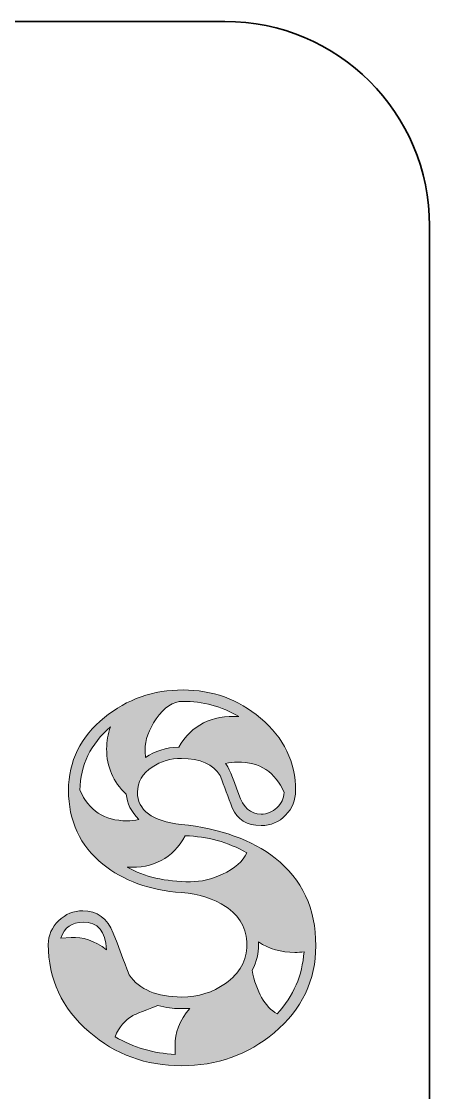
# Model space of a CAD drawing. Extents: x 49 to 2005, y -1071 to -24.
# Drawn here: x 719.3 to 821.7, y -293.1 to -24.2 of the extents above; entities that cross this region are included whole.
import ezdxf

# ---------------------------------------------------------------- set-up
doc = ezdxf.new("R2010")
doc.units = 0
doc.header["$MEASUREMENT"] = 0
doc.layers.add('Layer 1', color=7, linetype='Continuous', lineweight=0)

# ---------------------------------------------------------------- blocks, each defined once
blk = doc.blocks.new('Block_6')
at = {"layer": 'Layer 1', "true_color": 0x010101, "transparency": 33554687}
h = blk.add_hatch(color=18, dxfattribs=at)
h.dxf.hatch_style = 2
edge = h.paths.add_edge_path()
edge.add_spline(control_points=[(790.17, -257.78), (789.38, -257.87), (788.61, -257.92), (787.87, -257.92), (784.44, -257.92), (781.41, -257.04), (778.77, -255.26), (778.77, -255.26), (778.77, -256.03), (778.77, -256.03), (778.82, -258.08), (778.28, -260.2), (777.15, -262.39), (778.22, -267.84), (780.32, -271.5), (783.45, -273.36), (787.51, -268.85), (789.75, -263.65), (790.17, -257.78)], knot_values=[0, 0, 0, 0, 1, 1, 1, 2, 2, 2, 3, 3, 3, 4, 4, 4, 5, 5, 5, 6, 6, 6, 6], degree=3, periodic=0)
edge = h.paths.add_edge_path()
edge.add_spline(control_points=[(785.17, -217.74), (782.97, -212.66), (779.07, -210.12), (773.49, -210.12), (772.46, -210.12), (771.45, -210.24), (770.47, -210.47), (771.17, -211.17), (772.27, -213.75), (773.78, -218.23), (774.9, -221.54), (776.78, -223.19), (779.4, -223.19), (780.9, -223.19), (782.23, -222.65), (783.38, -221.58), (784.53, -220.51), (785.12, -219.23), (785.17, -217.74)], knot_values=[0, 0, 0, 0, 1, 1, 1, 2, 2, 2, 3, 3, 3, 4, 4, 4, 5, 5, 5, 6, 6, 6, 6], degree=3, periodic=0)
edge = h.paths.add_edge_path()
edge.add_spline(control_points=[(773.85, -198.73), (769.48, -196.17), (764.79, -194.89), (759.78, -194.89), (757.34, -194.89), (755.11, -196.35), (753.09, -199.29), (751.22, -201.99), (750.28, -204.6), (750.28, -207.12), (750.28, -207.63), (750.33, -208.26), (750.42, -209), (752.77, -207.37), (755.53, -206.49), (758.72, -206.35), (761.96, -200.85), (767, -198.31), (773.85, -198.73)], knot_values=[0, 0, 0, 0, 1, 1, 1, 2, 2, 2, 3, 3, 3, 4, 4, 4, 5, 5, 5, 6, 6, 6, 6], degree=3, periodic=0)
edge = h.paths.add_edge_path()
edge.add_spline(control_points=[(775.82, -232.9), (771.06, -230.2), (765.92, -228.78), (760.38, -228.64), (757.16, -234.28), (752.3, -236.89), (745.78, -236.47), (750.11, -238.94), (755.42, -240.17), (761.7, -240.17), (764.31, -240.17), (766.99, -239.54), (769.74, -238.28), (772.81, -236.84), (774.84, -235.05), (775.82, -232.9)], knot_values=[0, 0, 0, 0, 1, 1, 1, 2, 2, 2, 3, 3, 3, 4, 4, 4, 5, 5, 5, 5], degree=3, periodic=0)
edge = h.paths.add_edge_path()
edge.add_spline(control_points=[(761.54, -271.97), (761.54, -271.97), (758.79, -271.97), (758.79, -271.97), (757.39, -272.01), (755.6, -271.76), (753.45, -271.2), (749.27, -272.88), (747.16, -273.75), (747.12, -273.8), (745.24, -274.88), (743.78, -276.63), (742.75, -279.07), (747.4, -281.79), (752.44, -283.26), (757.88, -283.5), (757.88, -283.5), (757.81, -281.25), (757.81, -281.25), (757.71, -278.11), (758.96, -275.01), (761.54, -271.97)], knot_values=[0, 0, 0, 0, 1, 1, 1, 2, 2, 2, 3, 3, 3, 4, 4, 4, 5, 5, 5, 6, 6, 6, 7, 7, 7, 7], degree=3, periodic=0)
edge = h.paths.add_edge_path()
edge.add_spline(control_points=[(748.73, -224.52), (746.81, -222.61), (745.75, -220.49), (745.57, -218.16), (742.28, -215.08), (740.64, -211.31), (740.64, -206.84), (740.64, -204.93), (740.97, -203.09), (741.63, -201.31), (736.61, -205.6), (734.05, -210.89), (733.96, -217.18), (736.16, -222.3), (740.08, -224.87), (745.71, -224.87), (746.69, -224.87), (747.7, -224.75), (748.73, -224.52)], knot_values=[0, 0, 0, 0, 1, 1, 1, 2, 2, 2, 3, 3, 3, 4, 4, 4, 5, 5, 5, 6, 6, 6, 6], degree=3, periodic=0)
edge = h.paths.add_edge_path()
edge.add_spline(control_points=[(740.64, -257.22), (740.41, -252.61), (738.44, -250.3), (734.73, -250.3), (731.93, -250.3), (730.08, -251.63), (729.18, -254.29), (729.18, -254.29), (731.74, -254.15), (731.74, -254.15), (734.64, -253.96), (737.6, -254.99), (740.64, -257.22)], knot_values=[0, 0, 0, 0, 1, 1, 1, 2, 2, 2, 3, 3, 3, 4, 4, 4, 4], degree=3, periodic=0)
edge = h.paths.add_edge_path()
edge.add_spline(control_points=[(793.12, -256.24), (793.12, -264.91), (789.65, -272.18), (782.71, -278.05), (776.1, -283.59), (768.33, -286.36), (759.43, -286.36), (750.51, -286.36), (742.8, -283.52), (736.28, -277.84), (729.44, -271.92), (726.01, -264.61), (726.01, -255.89), (726.01, -253.61), (726.88, -251.63), (728.61, -249.95), (730.34, -248.28), (732.36, -247.44), (734.65, -247.44), (738.3, -247.44), (740.86, -249.32), (742.31, -253.08), (744.98, -260), (746.31, -263.48), (746.31, -263.53), (748.84, -267.24), (753.24, -269.1), (759.52, -269.1), (763.59, -269.1), (767.25, -267.96), (770.48, -265.69), (774.04, -263.13), (775.82, -259.9), (775.82, -256), (775.82, -251.96), (774.04, -248.75), (770.48, -246.38), (767.53, -244.43), (763.85, -243.27), (759.45, -242.9), (751.4, -242.29), (744.82, -239.91), (739.72, -235.77), (733.96, -231.11), (731.08, -224.91), (731.08, -217.18), (731.08, -209.91), (734.08, -203.83), (740.08, -198.94), (745.75, -194.33), (752.34, -192.02), (759.85, -192.02), (767.16, -192.02), (773.63, -194.37), (779.26, -199.08), (785.12, -204.06), (788.06, -210.14), (788.06, -217.32), (788.06, -219.69), (787.22, -221.74), (785.56, -223.47), (783.89, -225.19), (781.84, -226.05), (779.4, -226.05), (775.84, -226.05), (773.42, -224.59), (772.16, -221.65), (771.17, -218.95), (770.16, -216.25), (769.13, -213.54), (767.4, -210.66), (764.16, -209.21), (759.43, -209.21), (756.71, -209.21), (754.27, -209.93), (752.11, -211.38), (749.62, -213.01), (748.38, -215.11), (748.38, -217.67), (748.38, -222.23), (752.04, -224.94), (759.35, -225.77), (769.25, -226.85), (777.1, -229.66), (782.92, -234.23), (789.72, -239.54), (793.12, -246.88), (793.12, -256.24)], knot_values=[0, 0, 0, 0, 1, 1, 1, 2, 2, 2, 3, 3, 3, 4, 4, 4, 5, 5, 5, 6, 6, 6, 7, 7, 7, 8, 8, 8, 9, 9, 9, 10, 10, 10, 11, 11, 11, 12, 12, 12, 13, 13, 13, 14, 14, 14, 15, 15, 15, 16, 16, 16, 17, 17, 17, 18, 18, 18, 19, 19, 19, 20, 20, 20, 21, 21, 21, 22, 22, 22, 23, 23, 23, 24, 24, 24, 25, 25, 25, 26, 26, 26, 27, 27, 27, 28, 28, 28, 29, 29, 29, 29], degree=3, periodic=0)
at = {"layer": 'Layer 1'}
for points, knots in [([(793.12, -256.24), (793.12, -264.91), (789.65, -272.18), (782.71, -278.05), (776.1, -283.59), (768.33, -286.36), (759.43, -286.36), (750.51, -286.36), (742.8, -283.52), (736.28, -277.84), (729.44, -271.92), (726.01, -264.61), (726.01, -255.89), (726.01, -253.61), (726.88, -251.63), (728.61, -249.95), (730.34, -248.28), (732.36, -247.44), (734.65, -247.44), (738.3, -247.44), (740.86, -249.32), (742.31, -253.08), (744.98, -260), (746.31, -263.48), (746.31, -263.53), (748.84, -267.24), (753.24, -269.1), (759.52, -269.1), (763.59, -269.1), (767.25, -267.96), (770.48, -265.69), (774.04, -263.13), (775.82, -259.9), (775.82, -256), (775.82, -251.96), (774.04, -248.75), (770.48, -246.38), (767.53, -244.43), (763.85, -243.27), (759.45, -242.9), (751.4, -242.29), (744.82, -239.91), (739.72, -235.77), (733.96, -231.11), (731.08, -224.91), (731.08, -217.18), (731.08, -209.91), (734.08, -203.83), (740.08, -198.94), (745.75, -194.33), (752.34, -192.02), (759.85, -192.02), (767.16, -192.02), (773.63, -194.37), (779.26, -199.08), (785.12, -204.06), (788.06, -210.14), (788.06, -217.32), (788.06, -219.69), (787.22, -221.74), (785.56, -223.47), (783.89, -225.19), (781.84, -226.05), (779.4, -226.05), (775.84, -226.05), (773.42, -224.59), (772.16, -221.65), (771.17, -218.95), (770.16, -216.25), (769.13, -213.54), (767.4, -210.66), (764.16, -209.21), (759.43, -209.21), (756.71, -209.21), (754.27, -209.93), (752.11, -211.38), (749.62, -213.01), (748.38, -215.11), (748.38, -217.67), (748.38, -222.23), (752.04, -224.94), (759.35, -225.77), (769.25, -226.85), (777.1, -229.66), (782.92, -234.23), (789.72, -239.54), (793.12, -246.88), (793.12, -256.24)], [0, 0, 0, 0, 1, 1, 1, 2, 2, 2, 3, 3, 3, 4, 4, 4, 5, 5, 5, 6, 6, 6, 7, 7, 7, 8, 8, 8, 9, 9, 9, 10, 10, 10, 11, 11, 11, 12, 12, 12, 13, 13, 13, 14, 14, 14, 15, 15, 15, 16, 16, 16, 17, 17, 17, 18, 18, 18, 19, 19, 19, 20, 20, 20, 21, 21, 21, 22, 22, 22, 23, 23, 23, 24, 24, 24, 25, 25, 25, 26, 26, 26, 27, 27, 27, 28, 28, 28, 29, 29, 29, 29]), ([(773.85, -198.73), (769.48, -196.17), (764.79, -194.89), (759.78, -194.89), (757.34, -194.89), (755.11, -196.35), (753.09, -199.29), (751.22, -201.99), (750.28, -204.6), (750.28, -207.12), (750.28, -207.63), (750.33, -208.26), (750.42, -209), (752.77, -207.37), (755.53, -206.49), (758.72, -206.35), (761.96, -200.85), (767, -198.31), (773.85, -198.73)], [0, 0, 0, 0, 1, 1, 1, 2, 2, 2, 3, 3, 3, 4, 4, 4, 5, 5, 5, 6, 6, 6, 6]), ([(748.73, -224.52), (746.81, -222.61), (745.75, -220.49), (745.57, -218.16), (742.28, -215.08), (740.64, -211.31), (740.64, -206.84), (740.64, -204.93), (740.97, -203.09), (741.63, -201.31), (736.61, -205.6), (734.05, -210.89), (733.96, -217.18), (736.16, -222.3), (740.08, -224.87), (745.71, -224.87), (746.69, -224.87), (747.7, -224.75), (748.73, -224.52)], [0, 0, 0, 0, 1, 1, 1, 2, 2, 2, 3, 3, 3, 4, 4, 4, 5, 5, 5, 6, 6, 6, 6]), ([(785.17, -217.74), (782.97, -212.66), (779.07, -210.12), (773.49, -210.12), (772.46, -210.12), (771.45, -210.24), (770.47, -210.47), (771.17, -211.17), (772.27, -213.75), (773.78, -218.23), (774.9, -221.54), (776.78, -223.19), (779.4, -223.19), (780.9, -223.19), (782.23, -222.65), (783.38, -221.58), (784.53, -220.51), (785.12, -219.23), (785.17, -217.74)], [0, 0, 0, 0, 1, 1, 1, 2, 2, 2, 3, 3, 3, 4, 4, 4, 5, 5, 5, 6, 6, 6, 6]), ([(775.82, -232.9), (771.06, -230.2), (765.92, -228.78), (760.38, -228.64), (757.16, -234.28), (752.3, -236.89), (745.78, -236.47), (750.11, -238.94), (755.42, -240.17), (761.7, -240.17), (764.31, -240.17), (766.99, -239.54), (769.74, -238.28), (772.81, -236.84), (774.84, -235.05), (775.82, -232.9)], [0, 0, 0, 0, 1, 1, 1, 2, 2, 2, 3, 3, 3, 4, 4, 4, 5, 5, 5, 5]), ([(740.64, -257.22), (740.41, -252.61), (738.44, -250.3), (734.73, -250.3), (731.93, -250.3), (730.08, -251.63), (729.18, -254.29), (729.18, -254.29), (731.74, -254.15), (731.74, -254.15), (734.64, -253.96), (737.6, -254.99), (740.64, -257.22)], [0, 0, 0, 0, 1, 1, 1, 2, 2, 2, 3, 3, 3, 4, 4, 4, 4]), ([(790.17, -257.78), (789.38, -257.87), (788.61, -257.92), (787.87, -257.92), (784.44, -257.92), (781.41, -257.04), (778.77, -255.26), (778.77, -255.26), (778.77, -256.03), (778.77, -256.03), (778.82, -258.08), (778.28, -260.2), (777.15, -262.39), (778.22, -267.84), (780.32, -271.5), (783.45, -273.36), (787.51, -268.85), (789.75, -263.65), (790.17, -257.78)], [0, 0, 0, 0, 1, 1, 1, 2, 2, 2, 3, 3, 3, 4, 4, 4, 5, 5, 5, 6, 6, 6, 6]), ([(761.54, -271.97), (761.54, -271.97), (758.79, -271.97), (758.79, -271.97), (757.39, -272.01), (755.6, -271.76), (753.45, -271.2), (749.27, -272.88), (747.16, -273.75), (747.12, -273.8), (745.24, -274.88), (743.78, -276.63), (742.75, -279.07), (747.4, -281.79), (752.44, -283.26), (757.88, -283.5), (757.88, -283.5), (757.81, -281.25), (757.81, -281.25), (757.71, -278.11), (758.96, -275.01), (761.54, -271.97)], [0, 0, 0, 0, 1, 1, 1, 2, 2, 2, 3, 3, 3, 4, 4, 4, 5, 5, 5, 6, 6, 6, 7, 7, 7, 7])]:
    blk.add_open_spline(points, degree=3, knots=knots, dxfattribs=at)

msp = doc.modelspace()

# ---------------------------------------------------------------- linework, layer by layer
at = {"layer": 'Layer 1', "color": 240, "lineweight": 35, "true_color": 0xed2224}
msp.add_open_spline([(770.32, -24.22), (770.32, -24.22), (100.79, -24.22), (100.79, -24.22), (72.43, -24.22), (49.45, -47.21), (49.45, -75.56), (49.45, -75.56), (49.45, -1046.07), (49.45, -1046.07), (49.45, -1059.71), (60.51, -1070.78), (74.15, -1070.78), (74.15, -1070.78), (796.96, -1070.78), (796.96, -1070.78), (810.6, -1070.78), (821.66, -1059.71), (821.66, -1046.07), (821.66, -1046.07), (821.66, -75.56), (821.66, -75.56), (821.66, -47.21), (798.68, -24.22), (770.32, -24.22)], degree=3, knots=[0, 0, 0, 0, 1, 1, 1, 2, 2, 2, 3, 3, 3, 4, 4, 4, 5, 5, 5, 6, 6, 6, 7, 7, 7, 8, 8, 8, 8], dxfattribs=at)

# ---------------------------------------------------------------- block references
at = {"layer": 'Layer 1'}
msp.add_blockref('Block_6', (0, 0), dxfattribs=at)

doc.saveas('drawing.dxf')
